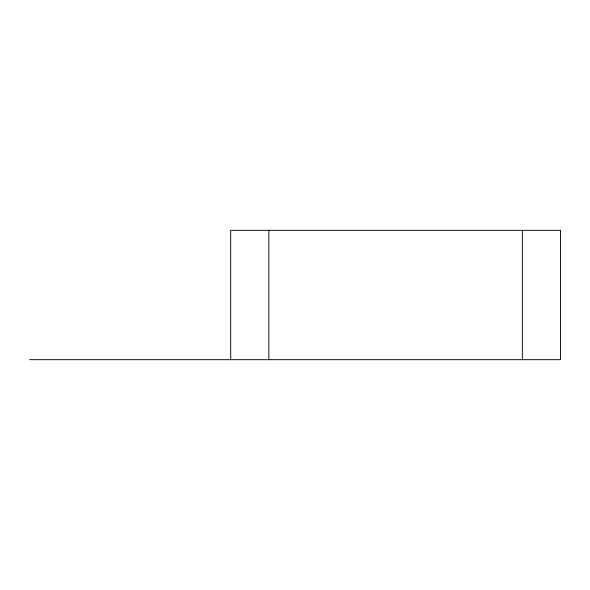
<?xml version="1.0" encoding="UTF-8"?>
<svg xmlns="http://www.w3.org/2000/svg" width="590" height="590" viewBox="0 0 590 590"><rect width="100%" height="100%" fill="white"/><g stroke="black" fill="none" stroke-linecap="round" stroke-linejoin="round"><path stroke-width="0.89" d="M29.5 359.671L560.5 359.671L560.5 230.329L230.69 230.329L230.69 359.671M522.349 230.329L522.349 359.671M268.848 230.329L268.848 359.671"/></g></svg>
